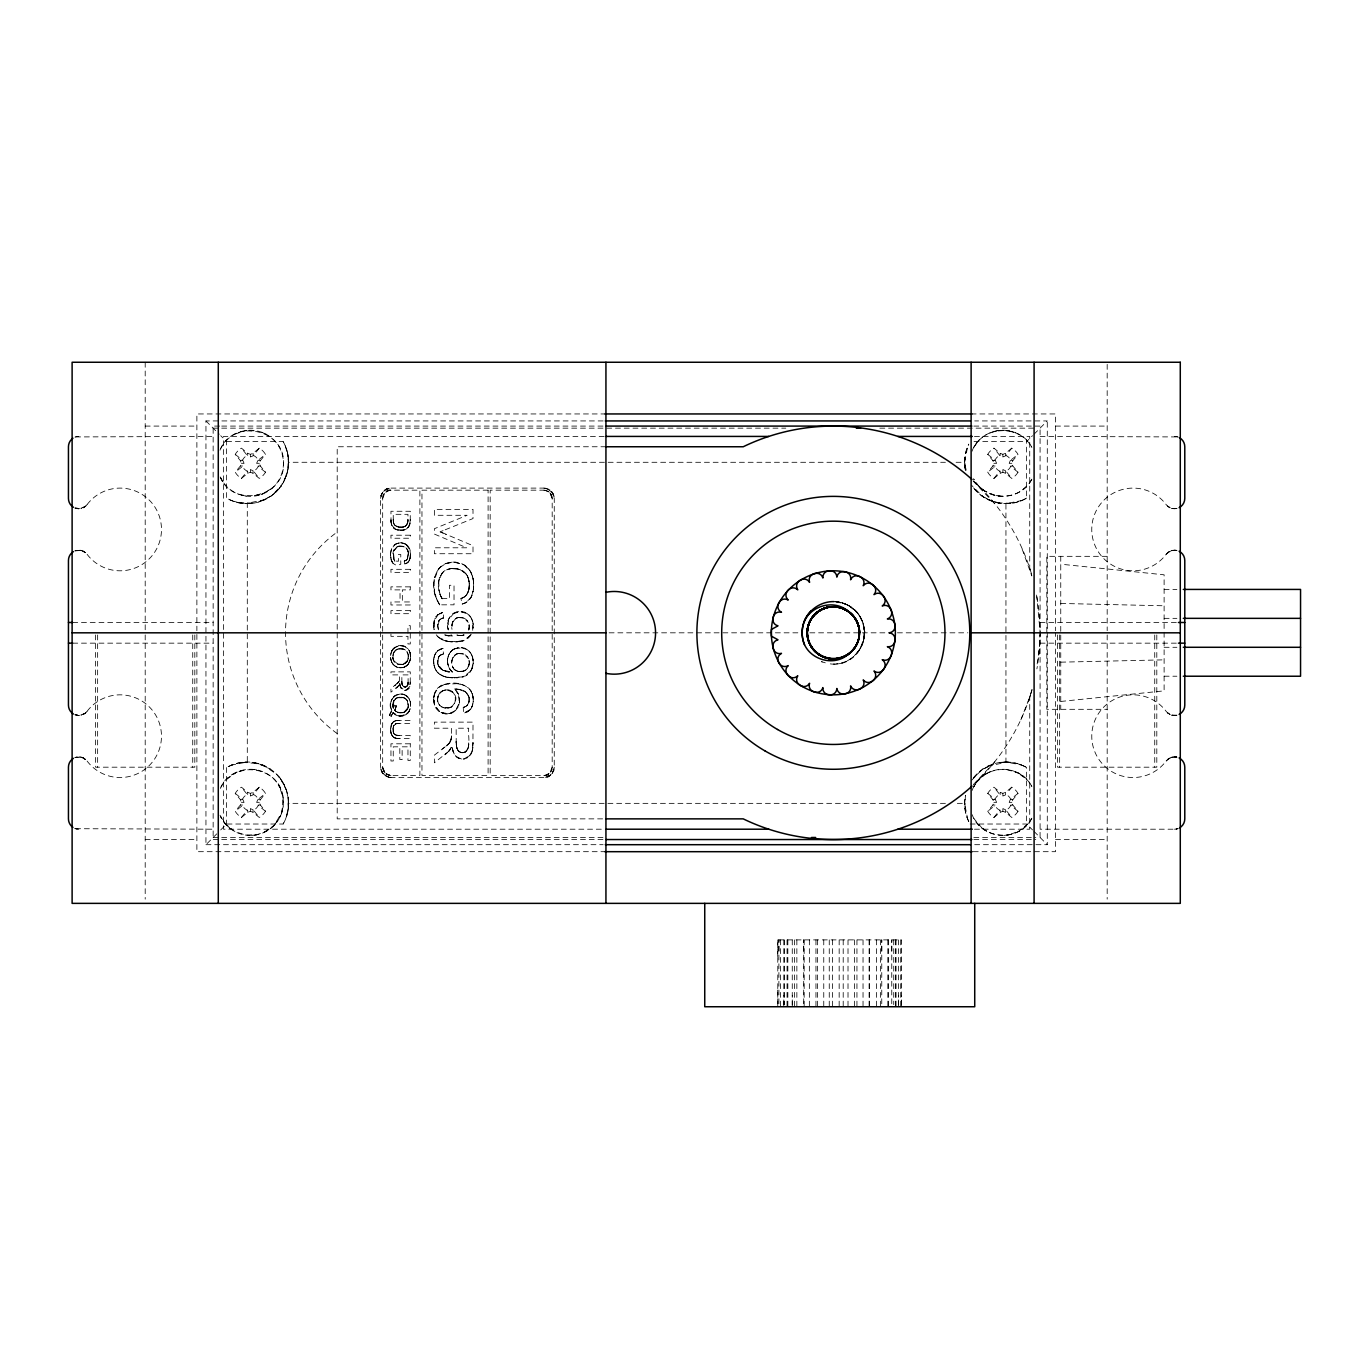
<?xml version="1.0" encoding="UTF-8"?>
<svg xmlns="http://www.w3.org/2000/svg" width="1369" height="1369" viewBox="0 0 1369 1369"><rect width="100%" height="100%" fill="white"/><g stroke="black" fill="none" stroke-linecap="round" stroke-linejoin="round"><path stroke-width="0.75" stroke-dasharray="5 3.75" d="M778.893 951.027L778.893 939.887L778.893 1006.745M783.821 1004.88L783.821 995.588M792.257 1004.88L792.257 995.588M803.689 951.027L803.689 939.887L803.689 1006.745M881.756 951.027L881.756 939.887L881.756 1006.745M891.767 951.027L891.767 939.887L891.767 1006.745M898.509 1004.88L898.509 995.588M901.555 1004.88L901.555 995.588M398.841 681.728L398.944 681.557A5.168 5.168 0 0 0 399.457 680.153A9.224 9.224 0 0 0 399.526 679.007L399.543 674.9L390.952 674.9L390.952 671.871L410.272 671.871L410.238 683.542M450.144 741.861L451.359 738.712A18.447 18.447 0 0 0 451.513 736.402L451.548 728.205L434.367 728.205L434.367 722.13L473.007 722.13L472.938 745.506M777.678 956.606L777.78 939.887L901.555 939.887L901.555 1006.745M451.548 735.872L451.53 736.402M456.202 743.35L456.151 728.205L468.746 728.205C467.223 733.322 473.212 753.344 461.216 752.574M393.279 520.34L393.245 514.316L407.962 514.316L407.945 520.46M964.957 467.685L964.615 460.925M434.623 705.155L434.11 695.212A15.162 15.162 0 0 1 438.029 687.768C447.475 680.615 464.878 681.197 471.501 691.944M401.87 682.464L401.853 674.9L408.133 674.9L408.082 683.422M407.962 519.844L407.876 521.538M410.255 520.528L410.272 511.27L390.952 511.27L391.021 521.606M451.548 736.197L451.496 737.343M1038.917 654.656L1040.012 634.925M471.569 596.199L473.366 589.868L473.537 581.876M395.932 707.157L396.274 705.891L394.426 705.155L393.194 707.807L393.93 700.62M408.133 682.224L407.928 684.449M468.746 742.854L468.626 745.249M395.761 723.859L393.605 725.929L393.04 730.824M451.53 736.898L449.648 742.597M434.846 594.334L433.836 582.373L437.481 570.719M408.629 663.674L410.529 658.181L409.93 652.226M407.808 713.095C412.565 707.687 411.35 697.026 403.975 694.579M409.673 700.021C403.615 686.16 384.432 698.96 391.825 710.665A19.337 19.337 0 0 0 389.412 715.628M473.606 587.523L473.657 586.462M404.266 663.845C411.744 660.474 408.27 647.212 399.885 648.752A7.136 7.136 0 0 0 394.734 650.925A8.436 8.436 0 0 0 392.835 656.641A8.436 8.436 0 0 0 394.751 662.408A7.29 7.29 0 0 0 399.697 664.495M404.283 712.188L408.184 707.225L407.312 700.654M469.293 586.086L468.728 590.107M472.733 630.339L472.339 620.362M471.672 669.355L473.229 662.083L472.339 656.367M438.405 657.565L437.875 663.914M468.711 744.086L468.301 747.303M288.311 808.446L288.123 796.878L288.277 808.754L285.488 819.175M393.006 728.376L393.81 733.459A3.662 3.662 0 0 0 394.238 734.075L397.797 735.444L410.272 735.512L410.272 738.541L397.712 738.49M965.111 468.746L964.905 457.195M433.716 584.015L433.819 582.509M410.563 555.677L409.947 549.739M438.32 584.187L439.586 577.735M407.911 521.024L407.004 524.361M390.661 727.983L390.678 731.114M392.8 705.103A9.138 9.138 0 0 0 393.314 708.167A10.969 10.969 0 0 0 394.426 705.155L393.314 708.167L392.92 703.512M451.068 707.123C467.77 692.252 435.633 681.095 437.772 701.099M433.682 699.388L433.956 696M453.909 613.107L448.347 619.986L448.296 629.98L447.526 625.992M452.968 621.389L451.804 628.457M452.968 657.394L451.667 662.579L452.968 667.696M283.451 802.337L282.972 796.758L281.911 812.313L274.211 825.267L266.168 831.394L256.67 834.799L245.308 835.022L234.801 831.513L224.858 823.385L219.69 814.692M440.955 712.462L448.964 713.762A11.431 11.431 0 0 0 455.586 710.408L459.317 702.862L458.564 694.733M288.311 457.195L288.123 468.746L284.136 481.049M451.479 737.754L451.359 738.712A10.353 10.353 0 0 1 450.35 741.502M964.905 808.446L965.385 795.286L964.615 804.698L964.597 803.346L953.936 803.346M407.876 659.841L408.304 655.186M407.876 708.235L408.304 703.563M472.87 746.824L472.75 748.039M473.109 628.217L473.212 627.19M473.109 664.222L473.212 663.195M433.716 624.042L433.836 622.775M433.716 660.046L433.836 658.78M437.704 660.115L437.669 662.664M473.195 701.27L473.075 702.554M390.678 553.042C390.182 558.894 392.527 567.998 400.775 564.268L400.775 554.496L398.482 554.496L398.482 561.239L394.717 560.982M285.488 446.465L288.277 456.887L287.832 470.354L288.106 468.917L285.488 478.106L280.731 486.594L286.515 475.385M380.736 768.813L383.645 774.495L389.326 777.404L382.584 773.263L380.616 767.188L380.616 498.453L382.584 492.361L389.326 488.237M382.772 768.488L385.1 773.04L389.652 775.35L385.1 773.04L382.67 767.188L382.67 498.453L385.1 492.6L389.652 490.273M552.101 497.152L549.773 492.6L545.221 490.273L549.773 492.6L552.186 498.453L552.186 767.188L549.773 773.04L545.221 775.35M554.137 496.827L551.228 491.129L545.547 488.237L552.289 492.361L554.257 498.453L554.257 767.188L552.289 773.263L545.547 777.404M409.553 559.955L410.546 552.819M455.244 700.928L455.329 700.089M469.054 588.482L469.242 583.211M451.702 625.616L451.804 624.709M451.702 661.603L451.804 660.714M392.835 655.819L393.93 652.192M433.751 697.66L434.777 692.936M447.56 623.751L447.697 622.519M447.56 659.755L447.731 658.421M459.317 702.862L459.471 701.612M437.704 624.042L438.628 630.048M287.319 813.682C290.228 799.599 286.754 783.547 275.922 773.536L281.672 780.381L286.515 790.255M966.172 470.2L964.597 462.294L967.643 446.705L967.25 447.714M473.366 589.868L473.486 588.841M469.259 627.652L468.968 629.364M469.259 663.64L467.462 668.346M1037.154 663.948L1039.687 645.483M407.808 522.017L406.473 525.097M472.613 749.168L472.322 750.691M434.024 580.764L434.264 579.327M408.184 658.848L408.356 657.804M408.184 707.225L408.356 706.199M410.067 522.992L408.27 527.219L404.796 529.717M408.013 683.952L407.654 685.304M468.489 746.31L467.77 748.997M438.354 614.322L434.264 620.636L434.23 630.048L434.007 629.004M472.733 666.344L472.955 665.351M410.341 557.405L409.109 560.794M472.938 592.144L473.161 591.1M468.9 589.337L467.736 592.914M283.109 807.043L280.012 817.019L280.457 816.095L274.211 825.267L275.34 824.018L270.429 828.639L271.353 827.903L261.547 833.464M434.041 621.577L434.264 620.636M434.041 657.582L434.315 656.436M409.776 524.276L410.272 519.587A23.992 23.992 0 0 1 410.033 523.386A8.71 8.71 0 0 1 408.647 526.791L403.718 530.06M472.87 703.769L472.596 704.915M393.297 653.578L392.92 658.301M466.949 705.617L468.814 702.673L469.225 698.276M974.454 829.203L1029.728 829.203L1029.728 697.369L1031.952 689.497M472.219 751.153L468.934 756.646M1029.728 697.369L1031.815 689.685M396.274 705.891L394.974 710.87M468.711 630.151L469.139 624.914L467.325 620.841M391.089 550.68L391.551 549.226M434.64 577.667L435.034 576.246M392.646 649.591C388.882 655.135 390.233 664.804 397.147 667.199M409.879 686.365L406.165 690.198L401.22 688.316M468.814 702.673L468.985 697.026M447.988 621.132L448.347 619.986M447.988 657.137L448.382 655.905M458.683 705.411L459.043 704.248M434.298 694.425L438.063 687.786L445.729 683.935M410.118 660.44L407.791 664.735M410.118 708.834L408.664 712M391.106 701.322L392.544 698.173M397.814 715.747L396.325 715.217A9.155 9.155 0 0 1 393.023 712.582A20.877 20.877 0 0 0 391.192 716.552L389.635 715.012M466.367 595.121L468.523 590.843M391.363 716.107L391.739 715.148M407.791 684.894L405.703 687.084L402.811 686.006M389.429 715.628L390.131 713.762M472.442 667.405L470.08 672.042L466.316 675.465M392.03 723.328L390.61 729.523A13.502 13.502 0 0 1 391.448 724.201L392.698 722.456M438.354 650.309C431.817 655.768 432.364 666.925 437.994 672.846M464.673 712.89C472.664 710.99 474.667 701.031 472.391 694.1A14.152 14.152 0 0 0 468.814 688.265L464.108 685.236M391.534 715.628L392.184 714.156M1020.863 719.837L1030.446 695.161M389.874 714.378L391.431 711.281M407.312 558.894L408.39 553.452M471.963 595.258L470.696 597.894M400.022 685.373L399.765 683.816L399.286 684.876M438.166 658.13L439.415 656.059M434.657 619.37L435.051 618.446M434.657 655.357L435.051 654.433M399.56 684.312L400.398 686.708M471.826 706.952L472.237 706.01M393.468 726.272L393.964 725.296M407.654 558.261L408.287 552.511M972.161 790.443C980.324 764.689 1019.854 762.003 1031.644 786.2M391.945 714.652L393.006 712.599L398.892 715.97M453.909 649.111C448.005 652.585 446.054 660.594 448.587 666.754M391.62 651.456L393.485 648.547M390.405 713.146L391.825 710.665A13.245 13.245 0 0 1 390.627 705.001A12.732 12.732 0 0 1 391.842 699.319A9.412 9.412 0 0 1 395.419 695.384L401.973 694.117M407.671 660.354L403.307 664.205M972.041 451.274C980.529 425.913 1019.46 423.226 1031.559 446.859M403.325 712.547L407.671 708.731M396.788 546.881L393.245 551.758L393.861 559.254M409.28 525.628L408.612 526.774A8.128 8.128 0 0 1 405.31 529.529M220.015 450.179C231.926 417.939 285.368 428.788 283.451 463.304C285.351 498.111 230.933 508.703 219.69 475.659M405.173 543.972C393.125 538.017 385.955 555.985 393.622 564.268A18.464 18.464 0 0 1 391.346 559.613A16.325 16.325 0 0 1 390.61 554.702A15.418 15.418 0 0 1 391.791 548.49A9.207 9.207 0 0 1 395.333 544.263M392.441 713.643L393.006 712.599L396.325 715.217A10.353 10.353 0 0 0 400.621 716.055L407.346 713.557M452.574 622.142L455.911 618.394M452.574 658.147L455.911 654.399M467.907 748.621L465.032 752.146L460.378 752.265M393.587 652.842L396.531 649.625M220.358 788.458C232.011 759.316 279.995 765.716 283.058 797.288L279.259 786.234L280.012 787.654L276.144 781.596M393.587 701.27L396.582 698.07M448.861 618.72L449.443 617.641M448.861 654.724L449.443 653.629M457.571 707.773L458.153 706.678M409.348 560.383L407.722 562.437M471.158 597.072L466.487 602.206M397.763 546.471L393.382 551.245L394.204 560.024M440.424 575.733L443.522 571.729L448.005 569.247M382.584 492.361C377.639 502.902 384.638 485.02 390.952 488.1L543.921 488.1L549.996 490.085M384.261 493.576C380.308 502.012 385.904 487.706 390.952 490.17L419.889 490.17L419.889 775.453L390.952 775.453L386.092 773.879M436.762 571.968L439.107 568.443M550.612 772.048C554.565 763.628 548.969 777.934 543.921 775.453L490.17 775.453L490.17 490.17L543.921 490.17L548.781 491.762M552.289 773.263C557.234 762.721 550.218 780.604 543.921 777.524L390.952 777.524L384.877 775.556M974.437 785.43L973.599 786.901L977.346 781.288L976.662 782.127L984.876 774.58M435.393 691.533L436.095 690.267M399.081 685.236L390.952 692.201L390.952 688.385L395.196 685.15M439.415 620.054L437.669 626.66M1031.644 479.424C1020.487 502.166 984.328 501.413 973.599 478.739M398.584 682.087L398.944 681.557A6.879 6.879 0 0 1 397.626 683.08L397.404 683.336M1031.559 818.765C1019.46 842.38 980.923 839.967 972.178 814.692M402.537 685.561L405.053 687.17L407.466 685.664M467.411 749.733L467 750.366A5.562 5.562 0 0 1 462.568 752.847M471.21 634.309L466.316 639.46M438.696 621.03L440.322 619.25M438.696 657.017L440.322 655.255M394.734 709.792L396.274 711.88M470.662 635.216L463.304 640.812L450.983 641.787M470.662 671.204L463.304 676.816L450.983 677.792M449.922 742.22L448.998 743.367M442.101 573.166L438.713 580.901L439.261 592.092M974.557 446.191L977.346 442.255M398.807 685.664A14.22 14.22 0 0 1 396.206 688.179L398.927 685.493M450.298 749.391L449.528 750.4M407.141 559.168L406.336 560.024M466.743 594.625L465.118 596.336M406.747 524.738L404.967 526.346M438.268 569.538L441.006 566.509M259.289 448.159L253.436 455.518A8.368 8.368 0 0 1 258.159 460.241L265.5 454.371A17.575 17.575 0 0 0 259.289 448.159A51.663 4.774 -40.9 0 0 253.06 453.327A51.611 5.887 -20.9 0 0 250.373 454.32A51.611 5.887 20.9 0 0 247.686 453.327A51.663 4.774 40.9 0 0 241.44 448.159A17.575 17.575 0 0 0 235.228 454.371A51.663 4.774 49.1 0 0 240.396 460.617A51.611 5.887 69.1 0 0 241.389 463.304A51.611 5.887 -69.1 0 0 240.396 465.99A51.663 4.774 -49.1 0 0 235.228 472.219A17.575 17.575 0 0 0 241.44 478.431A51.663 4.774 -40.9 0 0 247.686 473.28A51.611 5.887 -20.9 0 0 250.373 472.288A51.611 5.887 20.9 0 0 253.06 473.28A51.663 4.774 40.9 0 0 259.289 478.431A17.575 17.575 0 0 0 265.5 472.219A51.663 4.774 49.1 0 0 260.35 465.99A51.611 5.887 69.1 0 0 259.357 463.304A51.611 5.887 -69.1 0 0 260.35 460.617A51.663 4.774 -49.1 0 0 265.5 454.371M241.44 478.431L247.31 471.09A8.368 8.368 0 0 1 242.587 466.367L235.228 472.219M259.289 787.192L253.436 794.55A8.368 8.368 0 0 1 258.159 799.274L265.5 793.404A17.575 17.575 0 0 0 259.289 787.192A51.663 4.774 -40.9 0 0 253.06 792.36A51.611 5.887 -20.9 0 0 250.373 793.353A51.611 5.887 20.9 0 0 247.686 792.36A51.663 4.774 40.9 0 0 241.44 787.192A17.575 17.575 0 0 0 235.228 793.404A51.663 4.774 49.1 0 0 240.396 799.65A51.611 5.887 69.1 0 0 241.389 802.337A51.611 5.887 -69.1 0 0 240.396 805.023A51.663 4.774 -49.1 0 0 235.228 811.252A17.575 17.575 0 0 0 241.44 817.464A51.663 4.774 -40.9 0 0 247.686 812.313A51.611 5.887 -20.9 0 0 250.373 811.321A51.611 5.887 20.9 0 0 253.06 812.313A51.663 4.774 40.9 0 0 259.289 817.464A17.575 17.575 0 0 0 265.5 811.252A51.663 4.774 49.1 0 0 260.35 805.023A51.611 5.887 69.1 0 0 259.357 802.337A51.611 5.887 -69.1 0 0 260.35 799.65A51.663 4.774 -49.1 0 0 265.5 793.404M241.44 817.464L247.31 810.123A8.368 8.368 0 0 1 242.587 805.4L235.228 811.252M1011.794 448.159A51.663 4.774 -40.9 0 0 1005.548 453.327A51.611 5.887 -20.9 0 0 1002.861 454.32A51.611 5.887 20.9 0 0 1000.174 453.327A51.663 4.774 40.9 0 0 993.928 448.159A17.575 17.575 0 0 0 987.734 454.371A51.663 4.774 49.1 0 0 992.884 460.617A51.611 5.887 69.1 0 0 993.877 463.304A51.611 5.887 -69.1 0 0 992.884 465.99A51.663 4.774 -49.1 0 0 987.734 472.219A17.575 17.575 0 0 0 993.928 478.431A51.663 4.774 -40.9 0 0 1000.174 473.28A51.611 5.887 -20.9 0 0 1002.861 472.288A51.611 5.887 20.9 0 0 1005.548 473.28A51.663 4.774 40.9 0 0 1011.794 478.431A17.575 17.575 0 0 0 1018.006 472.219A51.663 4.774 49.1 0 0 1012.838 465.99A51.611 5.887 69.1 0 0 1011.845 463.304A51.611 5.887 -69.1 0 0 1012.838 460.617A51.663 4.774 -49.1 0 0 1018.006 454.371A17.575 17.575 0 0 0 1011.794 448.159L1007.019 454.149M993.928 478.431L999.798 471.09A8.368 8.368 0 0 1 995.075 466.367L994.082 467.171M1011.794 787.192A51.663 4.774 -40.9 0 0 1005.548 792.36A51.611 5.887 -20.9 0 0 1002.861 793.353A51.611 5.887 20.9 0 0 1000.174 792.36A51.663 4.774 40.9 0 0 993.928 787.192A17.575 17.575 0 0 0 987.734 793.404A51.663 4.774 49.1 0 0 992.884 799.65A51.611 5.887 69.1 0 0 993.877 802.337A51.611 5.887 -69.1 0 0 992.884 805.023A51.663 4.774 -49.1 0 0 987.734 811.252A17.575 17.575 0 0 0 993.928 817.464A51.663 4.774 -40.9 0 0 1000.174 812.313A51.611 5.887 -20.9 0 0 1002.861 811.321A51.611 5.887 20.9 0 0 1005.548 812.313A51.663 4.774 40.9 0 0 1011.794 817.464A17.575 17.575 0 0 0 1018.006 811.252A51.663 4.774 49.1 0 0 1012.838 805.023A51.611 5.887 69.1 0 0 1011.845 802.337A51.611 5.887 -69.1 0 0 1012.838 799.65A51.663 4.774 -49.1 0 0 1018.006 793.404A17.575 17.575 0 0 0 1011.794 787.192L1007.96 792.001M993.928 817.464L999.798 810.123A8.368 8.368 0 0 1 995.075 805.4L994.082 806.204M466.127 706.233L467.753 704.693M1006.455 454.867L1005.924 455.518A8.368 8.368 0 0 1 1010.647 460.241L1018.006 454.371M260.059 501.602L271.592 495.732L281.672 485.259L275.922 492.104M971.562 780.381L981.641 769.908L993.175 764.022M448.382 751.701L451.992 746.037L453.276 751.838L455.928 756.27A9.087 9.087 0 0 0 462.5 759.128L464.81 758.802M392.373 722.849L394.717 721.069M408.236 664.222L405.19 666.72M408.236 712.582L405.19 715.063M398.43 682.275L394.974 685.321L397.13 683.576M449.34 742.973L448.211 744.188M973.427 777.986L982.976 768.967L981.864 769.737L993.945 763.782M393.057 649.043L397.267 646.082L403.153 645.877A8.933 8.933 0 0 1 407.911 648.649L409.553 651.25M448.912 751.119L434.367 762.807L434.367 755.158L446.739 745.54M994.869 761.831L973.41 784.54A206.736 206.736 0 0 0 1032.072 689.771M470.046 755.534L463.287 759.042M85.905 505.931L83.081 507.848L87.051 504.648A41.344 41.344 0 0 1 147.955 498.864A41.344 41.344 0 0 1 147.955 560.041A41.344 41.344 0 0 1 87.051 554.257A10.336 10.336 0 0 0 75.517 550.663M85.905 712.667L83.081 714.584L87.051 711.367A41.344 41.344 0 0 1 147.955 705.6A41.344 41.344 0 0 1 147.955 766.76A41.344 41.344 0 0 1 87.051 760.993A10.336 10.336 0 0 0 75.517 757.382M1176.467 508.583L1171.778 508.429L1176.895 508.481A10.336 10.336 0 0 1 1166.183 504.648A41.344 41.344 0 0 0 1105.279 498.864A41.344 41.344 0 0 0 1105.279 560.041A41.344 41.344 0 0 0 1166.183 554.257L1170.153 551.057L1167.312 552.973M1176.981 715.2A10.336 10.336 0 0 1 1166.183 711.367A41.344 41.344 0 0 0 1105.279 705.6A41.344 41.344 0 0 0 1105.279 766.76A41.344 41.344 0 0 0 1166.183 760.993L1170.153 757.793L1167.312 759.709M398.02 682.737L397.643 683.097A22.058 22.058 0 0 1 396.839 683.816M448.621 743.778L447.287 745.061M408.321 561.872L407.021 562.95M469.995 709.741L463.578 713.095L463.235 707.431A8.881 8.881 0 0 0 467.359 705.394M603.13 420.933L205.949 420.933L205.949 844.69L219.228 831.411M220.717 829.922L226.621 824.018L283.092 824.018A41.344 41.344 0 0 0 226.621 767.547A77.742 54.965 -90 0 1 247.293 762.105M973.547 487.826C981.128 497.751 993.466 503.638 1005.941 503.638A77.742 54.965 90 0 0 1026.63 498.162L1026.613 441.605L1032.517 435.701M1034.006 434.23L1047.285 420.933L974.694 420.933M406.764 559.63L405.823 560.383M465.973 595.566L464.125 597.055M447.697 752.385L444.908 754.798A28.441 28.441 0 0 0 450.093 749.75A17.848 17.848 0 0 0 451.941 746.019L452.506 749.151M406.148 525.422L403.992 526.791M1028.307 823.471L1018.656 831.394L1019.614 830.863L1009.158 834.799M440.031 567.433L445.592 563.669L452.095 562.129M450.401 741.553A13.758 13.758 0 0 1 447.731 744.565L442.427 749.031L443.265 748.381M1022.917 489.606L1026.613 486.32M407.346 665.214L403.958 667.216M393.861 696.616L395.436 695.418A10.011 10.011 0 0 1 400.604 694.066A10.216 10.216 0 0 1 405.823 695.401A9.121 9.121 0 0 1 409.382 699.371M393.947 648.067L399.081 645.655L404.642 646.339M439.843 619.644L441.468 618.6M439.843 655.631L441.468 654.604M455.107 710.853L448.313 713.848M226.621 779.32L236.837 772.15L235.622 772.732L246.574 769.481M276.521 491.522L270.258 496.656L258.792 501.995M993.346 467.753L987.734 472.219M992.542 807.436L987.734 811.252M1018.006 793.404L1010.647 799.274A8.368 8.368 0 0 0 1005.924 794.55M437.584 614.938L443.231 612.371L443.573 617.915A7.701 7.701 0 0 0 438.919 620.414M437.584 650.942L442.136 648.598M466.555 705.942L465.118 706.78M407.329 562.745L406.217 563.395M467.12 601.778L464.912 603.079M465.032 752.146L466.076 751.41M395.915 650.001L397.9 649.06M272.277 488.083L261.547 494.431L262.78 493.952L251.639 496.348M464.519 596.781L462.962 597.688M451.736 706.729L449.477 707.756M394.802 544.691C399.235 541.422 406.473 542.757 409.109 547.72M395.932 698.464L398.02 697.523M85.408 506.376L79.761 508.738L74.833 508.002L81.456 508.429M85.408 713.112L79.761 715.457L74.833 714.721L81.456 715.166M1167.825 552.528L1172.069 550.406L1176.895 550.424A10.336 10.336 0 0 0 1166.183 554.257M1167.825 759.247L1172.069 757.125L1176.895 757.143A10.336 10.336 0 0 0 1166.183 760.993M455.244 618.822L457.417 617.744M455.244 654.827L457.417 653.732M452.899 613.774L460.172 611.567L467.702 613.894M452.899 649.779L457.468 647.811L462.979 647.828A11.671 11.671 0 0 1 469.208 651.199L471.826 655.101M384.877 490.085L386.982 488.887M386.092 491.762L387.786 490.804M547.087 774.837L548.781 773.879M547.874 776.736L549.996 775.556M440.869 618.908L443.573 617.915L442.119 618.326M440.869 654.912L443.573 653.903L442.683 648.478A10.439 10.439 0 0 0 436.129 652.465M393.827 721.514L395.761 720.744M405.549 560.537L404.231 561.119L404.848 563.908L406.627 563.172M463.561 597.38L460.908 598.544L462.174 604.123L465.717 602.651M984.995 774.495L989.325 772.15M440.596 685.835L442.136 685.048M395.162 724.15L396.531 723.653M463.218 671.204C469.259 669.646 471.107 661.432 467.325 656.846M465.631 706.524L463.235 707.431L464.536 707.02M439.227 613.74L442.683 612.473A10.439 10.439 0 0 0 436.129 616.461M439.227 649.745L443.231 648.376M987.665 766.264L1007.293 762.02M265.021 499.634L245.616 503.604M404.505 526.586L402.828 527.082M404.848 560.879L404.231 561.119A6.982 6.982 0 0 0 406.576 559.87A5.51 5.51 0 0 0 407.876 557.628A9.48 9.48 0 0 0 408.407 554.462A11.192 11.192 0 0 0 407.928 550.834L407.603 550.133M462.174 598.048L460.908 598.544A13.981 13.981 0 0 0 465.614 596.028A11.003 11.003 0 0 0 468.215 591.545M456.63 618.018L459.094 617.402M456.63 654.023L459.094 653.407M399.919 683.816A9.617 9.617 0 0 0 401.408 688.829A4.62 4.62 0 0 0 405.019 690.37L409.04 688.231L410.272 682.087A17.917 17.917 0 0 1 409.844 686.81A5.1 5.1 0 0 1 407.928 689.394A4.911 4.911 0 0 1 405.019 690.352L400.638 687.306M397.267 546.659L398.858 546.214M446.996 569.607L450.161 568.717M445.199 529.786L473.007 518.56L473.007 509.371L434.367 509.371L434.367 515.292L467.171 515.292L434.367 528.708L434.367 534.064L466.726 547.788L434.367 547.788L434.367 553.726L473.007 553.726L473.007 545.701L445.644 534.132M397.198 649.3L399.474 648.769M234.801 434.11L246.574 430.448L245.308 430.619L256.67 430.824M440.732 531.531L443.077 530.624M232.627 764.689L231.72 765.049L247.293 762.003L247.293 503.638A77.742 54.965 90 0 1 226.604 498.162L226.621 441.605L220.717 435.701M1020.504 500.986L1021.514 500.592L1005.941 503.638L1005.941 762.003L1021.514 765.049L1020.504 764.655M444.685 533.722L439.962 531.822L442.82 530.727M450.298 707.482L442.94 707.465M463.218 635.216L464.074 634.925A8.265 8.265 0 0 1 461.866 635.456L458.923 635.49A7.974 7.974 0 0 1 456.733 634.942L457.571 635.216M463.954 670.981L458.923 671.477A7.974 7.974 0 0 1 453.926 669.082L452.574 666.943M397.267 697.762L404.009 697.779M442.119 654.331L443.573 653.903M396.565 543.681L399.132 542.98M445.592 563.669L453.498 562.094L462.808 564.25M452.437 691.961C442.854 683.422 430.893 701.304 442.136 707.106M404.557 667.011C398.088 669.903 390.268 664.547 390.627 657.411M399.457 716.038L404.574 715.337M76.339 550.424L74.833 550.92L81.165 550.406L76.339 550.424L81.165 550.406L85.905 552.973M76.339 757.143L74.833 757.639L81.165 757.125L76.339 757.143L81.165 757.125L85.905 759.709M404.214 529.923L399.645 530.385M455.056 612.542L458.786 611.635M455.056 648.547L462.979 647.828M395.23 720.898L396.976 720.522M463.304 640.812L462.106 641.154M402.281 664.444L403.769 664.051M463.304 676.816L462.106 677.159M402.298 712.787L403.787 712.393M443.847 684.432L457.708 683.61M1178.401 828.416L1176.057 829.084L1177.648 828.707A10.336 10.336 0 0 1 1174.448 829.203L1040.081 829.203M461.387 635.524L463.954 634.976M75.586 436.933L213.153 436.42M396.12 723.756L397.455 723.516M1171.778 550.475L1176.467 550.321M1171.778 757.211L1176.467 757.057M403.427 526.962L401.493 527.236M398.293 546.334L403.633 546.556L407.089 549.174M449.066 568.956L452.54 568.46M991.96 432.074L999.062 430.448L997.505 430.653L1009.158 430.824M402.743 664.359L397.284 664.016M402.76 712.701L397.01 712.256M1176.467 715.303L1171.778 715.166L1176.467 715.303L1172.069 715.234L1167.312 712.667M459.385 641.633L465.409 639.973A13.741 13.741 0 0 0 470.953 634.771M403.153 530.197L396 529.478M444.549 690.216L445.729 689.993M458.221 617.539L463.715 618.052L468.284 622.365M458.221 653.526L463.715 654.057L468.284 658.352M398.43 697.42L399.697 697.249M401.99 667.661L403.29 667.422L399.2 667.661M402.007 716.004L403.325 715.765M398.67 648.872L404.06 649.334M396.36 720.624L410.272 720.402L410.272 723.431L396.959 723.585M462.209 635.438L458.444 635.404M462.209 671.426L458.444 671.409M448.467 707.978L444.788 707.961M457.468 647.811L458.786 647.64M830.281 663.879C853.332 667.251 872.121 640.316 861.717 619.815M1176.895 508.481L1172.069 508.498L1167.312 505.931M447.8 683.576L450.042 683.371M1004.127 835.381L1008.919 834.85M251.639 835.381L256.379 834.868M399.44 546.128L404.557 546.95L407.432 549.79M451.325 568.563L459.744 569.401L465.854 573.577M460.104 641.531L454.508 641.907A43.894 43.894 0 0 1 448.587 641.548L438.799 637.595M401.665 664.53L399.697 664.547M461.387 671.529L461.866 671.477A8.265 8.265 0 0 0 466.932 669.047A9.087 9.087 0 0 0 469.293 662.733A9.6 9.6 0 0 0 466.743 656.11A9.121 9.121 0 0 0 460.001 653.389M401.699 712.873L398.687 712.753M447.68 708.064L448.142 708.03A7.957 7.957 0 0 0 453.088 705.634A9.515 9.515 0 0 0 455.312 699.131A9.908 9.908 0 0 0 453.105 692.543A7.974 7.974 0 0 0 446.961 689.908A9.771 9.771 0 0 0 442.238 691.157A8.573 8.573 0 0 0 438.782 694.596A10.011 10.011 0 0 0 437.618 699.337A8.933 8.933 0 0 0 440.014 705.6A8.659 8.659 0 0 0 445.678 708.03M402.178 527.185L398.738 527.099M1060.753 701.458L1164.112 690.849L1164.112 574.809L1060.753 564.182M833.345 664.033C865.824 665.796 875.698 617.025 847.035 604.773M1174.448 829.203L1176.467 829.015M446.944 713.916L451.992 712.907L456.014 709.912A14.58 14.58 0 0 0 459.505 700.226A15.88 15.88 0 0 0 458.273 693.997L455.021 689.497M253.761 503.125L242.193 503.313M999.473 762.516L1011.041 762.328M397.643 720.453L399.098 720.402A11.791 11.791 0 0 0 394.221 721.172M398.995 697.317L402.435 697.351M457.862 641.787L456.236 641.873M457.862 677.792L456.236 677.877M1000.551 762.362L1005.941 762.003M1011.041 503.313L997.881 502.834L1000.551 503.279L990.129 500.489L981.641 495.732M242.193 762.328L258.792 763.645L270.771 769.327M252.272 503.33L236.957 502.32L239.01 502.799L231.72 500.592L232.627 500.951M397.968 723.465L399.149 723.431A10.37 10.37 0 0 0 395.419 723.893A3.953 3.953 0 0 0 393.639 725.929A8.026 8.026 0 0 0 393.006 729.249A12.304 12.304 0 0 0 393.194 731.85L393.279 732.141M1060.753 662.168L1164.112 659.841M605.937 413.951L196.879 413.951L196.879 630.698M971.117 413.951L1055.499 413.951L1055.499 630.698M145.2 426.084L196.879 426.084M219.57 426.084L213.153 426.084L213.153 839.539L219.57 839.539M221.71 426.084L604.516 426.084M973.838 426.084L1040.081 426.084L1040.081 839.539M1055.499 426.084L1107.179 426.084M213.153 428.155L219.57 428.155M221.71 428.155L785.806 428.155M879.822 428.155L1035.803 428.155M604.14 436.42L223.489 436.42L223.489 829.203L604.14 829.203M974.454 436.42L1029.728 436.42L1029.728 568.272L1031.815 575.938L1021.342 546.847M1040.081 436.42L1177.648 436.933M226.621 441.605L283.092 441.605A41.344 41.344 0 0 1 226.621 498.094M974.009 441.605L1026.613 441.605M605.937 446.756L337.202 446.756L337.202 818.867L604.328 818.867M240.396 460.617L242.929 460.617A20.74 2.362 69.1 0 1 244.058 463.304A20.74 2.362 -69.1 0 1 242.946 465.99L240.396 465.99M260.35 460.617L257.8 460.617A20.74 2.362 -69.1 0 0 256.67 463.304A20.74 2.362 69.1 0 0 257.8 465.99L260.35 465.99M992.884 460.617L995.434 460.617A20.74 2.362 69.1 0 1 996.564 463.304A20.74 2.362 -69.1 0 1 995.434 465.99L992.884 465.99M1012.838 460.617L1010.288 460.617A20.74 2.362 -69.1 0 0 1009.158 463.304A20.74 2.362 69.1 0 0 1010.288 465.99L1012.838 465.99M283.161 441.588A77.742 54.965 0 0 1 288.534 462.277L945.414 462.294M956.075 462.294L964.597 462.294M241.389 463.304L244.058 463.304M256.67 463.304L259.357 463.304M993.877 463.304L996.564 463.304M1009.158 463.304L1011.845 463.304M1107.179 556.327L1046.823 556.327L1046.823 709.313L1107.179 709.313M1164.112 589.423L1176.895 589.423M441.913 598.253L449.408 598.766L449.408 585.282L454.029 585.282L454.029 604.824L439.706 604.824L435.599 596.73M1164.112 618.343L1176.895 618.343M72.711 622.484L213.153 622.484M1040.081 622.484L1178.401 622.484M609.102 632.82L799.205 632.82M809.849 632.82L888.909 632.82M897.414 632.82L967.9 632.82M72.711 643.156L213.153 643.156M1040.081 643.156L1178.401 643.156M1164.112 647.297L1176.895 647.297M1164.112 676.2L1176.895 676.218M240.396 799.65L242.929 799.65A20.74 2.362 69.1 0 1 244.058 802.337A20.74 2.362 -69.1 0 1 242.946 805.023L240.396 805.023M260.35 799.65L257.8 799.65A20.74 2.362 -69.1 0 0 256.67 802.337A20.74 2.362 69.1 0 0 257.8 805.023L260.35 805.023M992.884 799.65L995.434 799.65A20.74 2.362 69.1 0 1 996.564 802.337A20.74 2.362 -69.1 0 1 995.434 805.023L992.884 805.023M1012.838 799.65L1010.288 799.65A20.74 2.362 -69.1 0 0 1009.158 802.337A20.74 2.362 69.1 0 0 1010.288 805.023L1012.838 805.023M241.389 802.337L244.058 802.337M256.67 802.337L259.357 802.337M993.877 802.337L996.564 802.337M1009.158 802.337L1011.845 802.337M945.414 803.346L288.637 803.346A77.742 54.965 0 0 1 283.161 824.035M970.142 824.018L1026.613 824.018L1032.517 829.922M75.586 828.707L213.153 829.203M213.153 837.486L219.57 837.486M221.71 837.486L604.174 837.486M973.838 837.486L1035.803 837.486M145.2 839.539L196.879 839.539M221.71 839.539L604.516 839.539M973.838 839.539L1035.803 839.539M1055.499 839.539L1107.179 839.539M205.949 844.69L603.13 844.69M974.694 844.69L1047.285 844.69L1047.285 420.933M605.937 851.689L196.879 851.689L196.879 632.82M973.222 851.689L1055.499 851.689L1055.499 632.82M1060.753 603.455L1164.112 605.783M399.098 738.541L396.48 738.336M399.765 527.219L400.758 527.253M452.694 641.873L447.834 641.428M452.694 677.877L444.429 676.645L438.799 673.599M833.345 601.607C844.639 601.521 855.625 608.11 860.879 618.103C856.173 609.855 867.227 629.552 864.558 632.82A31.299 31.265 42.2 0 1 855.42 654.895A31.299 31.265 2.8 0 0 864.575 632.82L862.744 622.296L860.502 617.436L862.179 620.876M455.791 689.001L457.126 689.086M398.995 664.461L400.604 664.581A8.676 8.676 0 0 0 404.745 663.674M400.347 645.569L402.469 645.74M454.85 568.443L461.593 570.188L466.641 574.655M455.175 683.388L462.157 684.551M471.826 619.113L469.191 615.211A11.671 11.671 0 0 0 462.979 611.823L457.468 611.806A11.465 11.465 0 0 0 450.983 615.502A14.46 14.46 0 0 0 447.543 625.154A14.58 14.58 0 0 0 448.159 629.62M401.374 648.769L402.349 648.889M454.902 562.129L464.04 564.901L470.679 571.746M835.381 601.795C844.981 602.12 853.88 607.682 859.304 615.468M435.787 707.653L440.151 712.034L446.037 713.882M397.489 735.41L399.149 735.512L396.103 735.153M444.497 634.84A15.658 15.658 0 0 0 445.849 635.233A20.467 20.467 0 0 0 451.633 636.14L444.48 634.857L452.591 636.106A12.475 12.475 0 0 1 451.24 634.942M443.282 670.365L452.591 672.111A12.475 12.475 0 0 1 448.946 667.473L447.526 661.997M401.545 697.249L405.361 698.481M835.877 601.812L845.289 603.986L842.414 602.942M462.037 690.044L454.388 688.966A12.749 12.749 0 0 1 458.273 693.98L459.505 699.405M459.385 635.524L456.887 634.994M459.385 671.529L456.733 670.947M251.896 769.292L256.67 769.857M1174.448 550.133L1176.895 550.424M76.339 508.481L78.786 508.789M1174.448 756.852L1176.895 757.143M76.339 715.217L78.786 715.508M449.357 641.633L445.062 640.829M438.388 665.539L441.297 669.253A15.658 15.658 0 0 0 445.849 671.238L451.633 672.145A20.467 20.467 0 0 1 445.832 671.306L444.6 670.896M447.834 677.433L449.357 677.638M399.2 527.168L395.093 525.456M460.994 617.419L463.715 618.052M460.994 653.407L463.715 654.057M397.078 738.421L395.401 738.096M461.61 611.635L462.842 611.806M461.61 647.64L467.702 649.899M459.522 689.394L458.358 689.223A34.174 34.174 0 0 0 454.388 688.966L457.93 693.262M836.408 601.744L839.437 602.206L836.408 601.744A31.299 31.265 5.6 0 1 836.408 663.931M461.49 759.025L456.305 756.629M252.272 762.311L266.065 766.503M1000.996 496.331L994.099 495.202L995.383 495.527L984.876 491.06M455.877 568.529L457.828 568.854M1176.467 436.625L1178.401 437.207M253.761 762.516L263.105 765.151L276.521 774.118M77.177 829.084L74.833 828.416M447.269 635.661L448.707 635.935M447.269 671.666L448.707 671.922M448.484 677.518L445.062 676.834M241.611 495.202L246.3 496.126M398.345 715.867L400.621 716.09A10.148 10.148 0 0 0 405.789 714.772A9.258 9.258 0 0 0 409.314 710.836A12.954 12.954 0 0 0 410.58 705.086A13.211 13.211 0 0 0 409.417 699.354M445.147 713.797L441.759 712.855M458.957 689.309L465.426 691.893L468.814 696.427M396.753 735.307L394.597 734.4L395.538 734.948M398.157 530.179L394.614 528.708L392.082 525.816M460.035 684.004L465.871 686.091M1006.66 769.481L1018.656 773.28L1017.492 772.664L1026.699 779.406M446.414 641.154L442.683 639.99A14.546 14.546 0 0 1 436.232 634.771M446.414 677.159L442.683 675.978A14.546 14.546 0 0 1 435.924 670.297A17.215 17.215 0 0 1 433.751 661.364A15.23 15.23 0 0 1 436.026 652.397M395.932 738.233L394.05 737.532M1008.919 430.79L1018.656 434.247M402.691 546.282L403.633 546.556M403.239 649.077L405.464 650.053M825.302 662.836L821.4 661.655L824.275 662.682M398.037 664.273L393.587 660.491M443.796 707.756L441.383 706.678M457.571 671.221L455.244 670.143M403.667 646.014L407.894 648.666A11.534 11.534 0 0 1 410.512 655.477M993.945 501.858L982.976 496.656L971.562 485.259M397.438 526.791L395.692 525.936M464.262 612.148L465.392 612.559M464.262 648.153L465.392 648.564M440.818 532.147L443.043 533.054M394.922 737.942L393.279 736.984M445.165 533.927L446.157 534.338M443.864 670.622L442.221 669.835M261.753 432.245L266.168 434.247M848.061 605.286L844.57 603.695L849.396 606.039L857.473 613.021M458.769 751.187L460.754 752.42M442.735 670.108L438.012 664.478M440.681 638.947L441.605 639.477M440.681 674.951L441.605 675.482M459.916 752.026L458.102 750.434M404.711 698.087L407.654 701.304M455.963 670.588L453.978 669.047A9.532 9.532 0 0 1 451.719 662.579A9.908 9.908 0 0 1 453.892 655.922A7.957 7.957 0 0 1 460.001 653.372M395.265 734.828L393.947 733.681M464.057 690.986L466.008 692.355M1167.825 506.376L1170.153 507.848L1166.183 504.648M1167.825 713.112L1170.153 714.584L1166.183 711.367M85.408 552.528L83.081 551.057L87.051 554.257M85.408 759.247L83.081 757.793L87.051 760.993M394.922 528.896L391.808 525.2M466.624 613.192L469.653 615.708A14.665 14.665 0 0 1 472.989 623.1L473.178 624.555M466.624 649.18L469.653 651.712A14.665 14.665 0 0 1 472.989 659.088L473.178 660.56M441.742 669.544L441.297 669.253A8.847 8.847 0 0 1 438.628 666.036M986.741 831.223L980.854 827.03L982.001 828.005L974.437 819.244M393.605 737.241L392.578 736.282M465.22 565.654L469.961 570.531L472.75 577.222M406.388 544.674L410.152 550.458M439.398 711.538L434.332 704.265M980.854 487.997L984.995 491.129M395.59 711.418L400.621 712.924A8.659 8.659 0 0 0 404.745 712.017M439.671 638.279L437.259 636.055M439.671 674.284L437.293 672.076M1018.006 472.219L1010.647 466.367A8.368 8.368 0 0 1 1005.924 471.09L1011.794 478.431M987.734 454.371L995.075 460.241A8.368 8.368 0 0 1 999.781 455.518M1018.006 811.252L1010.647 805.4A8.368 8.368 0 0 1 1005.924 810.123L1011.794 817.464M987.734 793.404L995.075 799.274A8.368 8.368 0 0 1 999.798 794.55L993.928 787.192M265.5 472.219L258.159 466.367A8.368 8.368 0 0 1 253.436 471.09L259.289 478.431M235.228 454.371L242.587 460.241A8.368 8.368 0 0 1 247.31 455.518L241.44 448.159M265.5 811.252L258.159 805.4A8.368 8.368 0 0 1 253.436 810.123L259.289 817.464M235.228 793.404L242.587 799.274A8.368 8.368 0 0 1 247.31 794.55L241.44 787.192M452.027 635.661L451.017 634.668M452.027 671.666L451.017 670.673M395.367 525.696L394.443 524.738M973.137 481.049L995.588 504.699M406.918 696.205L407.876 697.112M230.129 828.502L224.858 823.385L226.039 824.737L220.666 816.591M451.462 671.135L449.272 668.209M394.221 665.539L392.458 663.52M1034.006 831.411L1047.285 844.69M205.949 420.933L219.228 434.23M392.92 736.642L391.431 734.383M458.393 750.794L457.52 749.545M394.837 525.217L394.152 524.293M999.798 455.518L993.928 448.159M450.504 670.074L448.912 667.49M466.247 574.09L467.342 575.887M280.337 778.516L286.617 790.58M392.236 735.82L391.021 733.185M467.616 694.117L469.122 697.642M470.748 690.626L472.613 694.853M442.273 598.766L441.212 597.038M394.375 560.366L394.905 561.239A11.38 11.38 0 0 1 393.587 558.364A12.081 12.081 0 0 1 392.903 554.513A11.157 11.157 0 0 1 393.742 550.201A6.503 6.503 0 0 1 396.325 547.087M457.759 749.938L456.698 747.303M402.64 685.766L402.11 684.449M394.272 524.481L393.519 522.513M438.337 602.617L439.706 604.824M394.238 734.075L393.468 732.723M393.913 661.107L393.091 659.071M471.21 617.915L472.733 621.697M471.21 653.903L472.733 657.702M441.554 597.671L440.544 595.618M394.477 560.571L394.032 559.664M467 575.254L467.958 577.256M407.26 549.482L408.013 551.245M409.074 650.326L410.221 653.253M552.289 492.361L553.47 494.483M550.612 493.576L551.57 495.287M383.303 770.353L384.261 772.048M381.403 771.141L382.584 773.263M454.303 754.079L453.755 753.001M400.912 687.837L400.193 686.074M220.546 477.251L223.096 482.008M437.105 600.307L437.669 601.402M440.869 596.354L439.877 593.958M393.69 733.236L393.143 731.525M467.65 576.554L468.882 580.439M391.945 525.508L391.192 522.941M457.28 749.031L456.442 745.9M402.383 685.27L401.99 683.747M436.54 599.074L433.716 586.959M967.25 817.909L967.643 818.919L964.597 803.346M440.202 594.813L438.32 586.308M434.589 667.233L434.931 668.192M472.134 693.347L473.161 698.156M393.776 523.42L393.382 521.743M393.314 659.807L392.835 657.496M391.688 524.857L391.072 522.068M453.276 751.838L452.865 750.554M391.209 733.801L390.764 731.85M472.356 575.767L473.349 580.268M451.992 629.329L451.702 627.532M408.202 552.066L407.876 550.851A7.085 7.085 0 0 0 406.507 548.37A6.742 6.742 0 0 0 404.574 546.933A8.813 8.813 0 0 0 400.672 546.077A8.471 8.471 0 0 0 396.308 547.052M438.166 664.992L437.755 663.332M391.277 709.313L390.627 705.771M468.694 579.6L469.156 582.253M408.116 551.656L408.338 552.973M434.007 665.009L434.23 666.053M410.306 702.075L410.597 704.299M393.091 707.431L392.835 705.874M473.092 578.711L473.657 583.519M390.884 732.535L390.627 730.344M452.215 747.645C452.814 753.053 456.407 759.196 462.5 759.076A9.805 9.805 0 0 0 468.301 757.16A10.216 10.216 0 0 0 471.963 752.009L473.007 742.597A42.696 42.696 0 0 1 472.493 750.212M469.139 624.88L469.259 625.787M469.139 660.885L469.259 661.792M456.562 746.635L456.253 744.257M402.041 684.106L401.887 682.926M472.955 696.462L473.229 699.935A15.316 15.316 0 0 1 470.833 709.005M393.451 522.154L393.297 520.836M455.227 697.266L455.329 698.173M434.093 703.29L433.716 700.432M410.443 654.331L410.614 656.675M1036.59 595.036L1040.012 630.715M469.037 581.329L469.293 584.204M391.123 522.513L390.952 520.152M287.319 451.958L288.637 462.294M456.339 745.112L456.151 741.365A25.652 25.652 0 0 0 456.767 747.953M401.938 683.353L401.853 681.471A12.834 12.834 0 0 0 402.144 684.774A3.594 3.594 0 0 0 403.325 686.588M393.331 521.315L393.245 519.262M433.716 626.626L433.819 627.789M433.716 662.613L433.819 663.794M473.024 623.135L473.229 626.078A17.13 17.13 0 0 1 472.853 629.86M473.024 659.139L473.229 662.083A17.13 17.13 0 0 1 471.244 670.331A13.741 13.741 0 0 1 465.409 675.995L454.508 677.912A43.894 43.894 0 0 1 448.587 677.552M777.678 990.027L777.763 1004.641M1156.805 634.959L1156.805 767.188L1057.57 767.188L1057.57 634.959M1154.734 634.959L1154.734 767.188M1107.179 364.376L1107.179 630.698M1107.179 634.925L1107.179 899.142M1060.753 556.327L1060.753 709.313M1059.64 634.959L1059.64 767.188M1005.941 762.105A77.742 54.965 90 0 1 1026.63 767.479L1026.613 824.018M1005.548 453.327L1005.548 455.86A20.74 2.362 -20.9 0 1 1002.861 456.989A20.74 2.362 20.9 0 1 1000.174 455.86L1000.174 453.327M1005.548 473.28L1005.548 470.731A20.74 2.362 20.9 0 0 1002.861 469.601A20.74 2.362 -20.9 0 0 1000.174 470.731L1000.174 473.28M1005.548 792.36L1005.548 794.91A20.74 2.362 -20.9 0 1 1002.861 796.022A20.74 2.362 20.9 0 1 1000.174 794.91L1000.174 792.36M1005.548 812.313L1005.548 809.763A20.74 2.362 20.9 0 0 1002.861 808.634A20.74 2.362 -20.9 0 0 1000.174 809.763L1000.174 812.313M1002.861 454.32L1002.861 456.989M1002.861 469.601L1002.861 472.288M1002.861 793.353L1002.861 796.022M1002.861 808.634L1002.861 811.321M900.716 939.887L900.716 1006.745M898.509 939.887L898.509 1006.745M896.045 939.887L896.045 1006.745M895.48 939.887L895.48 1006.745M893.735 939.887L893.735 1004.641M888.584 939.887L888.584 1006.745M887.831 939.887L887.831 1006.745M880.37 939.887L880.37 1006.745M876.588 939.887L876.588 1006.745M869.589 939.887L869.589 1006.745M869.11 939.887L869.11 1006.745M863.035 939.887L863.035 1006.745M856.943 939.887L856.943 1006.745M854.598 939.887L854.598 1006.745M848.01 939.887L848.01 1006.745M843.201 939.887L843.201 1006.745M839.163 939.887L839.163 1006.745M832.472 939.887L832.472 1006.745M829.255 939.887L829.255 1006.745M823.762 939.887L823.762 1006.745M817.379 939.887L817.379 1006.745M815.958 939.887L815.958 1006.745M809.353 939.887L809.353 1006.745M804.151 939.887L804.151 1006.745M796.861 939.887L796.861 1006.745M794.585 939.887L794.585 1006.745M792.257 939.887L792.257 1006.745M787.842 939.887L787.842 1006.745M787.055 939.887L787.055 1006.745M784.369 939.887L784.369 1004.641M783.821 939.887L783.821 1006.745M780.552 939.887L780.552 1006.745M777.78 939.887L777.78 1006.745M407.962 633.299L407.962 625.684L410.272 625.684L410.272 643.96L407.962 643.96L407.962 636.328L390.952 636.328L390.952 633.299M253.06 453.327L253.06 455.86A20.74 2.362 -20.9 0 1 250.373 456.989A20.74 2.362 20.9 0 1 247.686 455.86L247.686 453.327M253.06 473.28L253.06 470.731A20.74 2.362 20.9 0 0 250.373 469.601A20.74 2.362 -20.9 0 0 247.686 470.731L247.686 473.28M253.06 792.36L253.06 794.91A20.74 2.362 -20.9 0 1 250.373 796.022A20.74 2.362 20.9 0 1 247.686 794.91L247.686 792.36M253.06 812.313L253.06 809.763A20.74 2.362 20.9 0 0 250.373 808.634A20.74 2.362 -20.9 0 0 247.686 809.763L247.686 812.313M250.373 454.32L250.373 456.989M250.373 469.601L250.373 472.288M250.373 793.353L250.373 796.022M250.373 808.634L250.373 811.321M226.621 767.547L226.621 824.018M194.809 634.959L194.809 767.188L95.573 767.188L95.573 634.959M192.738 634.959L192.738 767.188M145.2 362.255L145.2 630.698M145.2 634.925L145.2 899.142M97.644 634.959L97.644 767.188M1031.884 479.15A33.078 33.078 0 0 1 973.838 479.15M973.821 447.458A33.078 33.078 0 0 1 1031.884 447.441M220.803 448.467A33.078 33.078 0 0 1 271.011 437.464A33.078 33.078 0 0 1 271.37 488.853A33.078 33.078 0 0 1 221.025 478.551M1031.884 818.183A33.078 33.078 0 0 1 973.821 818.183M973.838 786.49A33.078 33.078 0 0 1 1031.884 786.49M221.025 787.089A33.078 33.078 0 0 1 271.37 776.788A33.078 33.078 0 0 1 271.011 828.177A33.078 33.078 0 0 1 220.803 817.173M380.616 498.453A10.336 10.336 0 0 1 390.952 488.1M543.921 488.1A10.336 10.336 0 0 1 554.257 498.453M554.257 767.188A10.336 10.336 0 0 1 543.921 777.524M390.952 777.524A10.336 10.336 0 0 1 380.616 767.188M552.186 767.188A8.265 8.265 0 0 1 543.921 775.453M543.921 490.17A8.265 8.265 0 0 1 552.186 498.453M382.67 498.453A8.265 8.265 0 0 1 390.952 490.17M390.952 775.453A8.265 8.265 0 0 1 382.67 767.188M439.723 604.807A36.929 36.929 0 0 1 435.171 595.532M442.187 598.818A22.777 22.777 0 0 1 439.654 593.017A24.18 24.18 0 0 1 438.285 585.316A22.315 22.315 0 0 1 439.962 576.708A12.988 12.988 0 0 1 445.113 570.479A16.924 16.924 0 0 1 453.806 568.546M390.969 519.638A19.149 19.149 0 0 0 391.26 523.352A9.788 9.788 0 0 0 392.218 526.124A7.94 7.94 0 0 0 393.998 528.212M399.098 738.439A11.996 11.996 0 0 1 394.443 737.84A6.263 6.263 0 0 1 391.739 734.896A12.218 12.218 0 0 1 390.713 729.54M433.836 625.359A15.23 15.23 0 0 1 436.026 616.409M434.127 629.586A17.215 17.215 0 0 1 433.751 625.359M438.474 629.808A10.148 10.148 0 0 1 437.652 625.479A8.505 8.505 0 0 1 438.936 620.465M450.983 651.507A11.465 11.465 0 0 1 457.451 647.794M450.897 651.439A14.46 14.46 0 0 0 447.543 661.159A14.58 14.58 0 0 0 448.895 667.507M438.576 666.07A10.148 10.148 0 0 1 437.652 661.484A8.505 8.505 0 0 1 438.936 656.47A7.701 7.701 0 0 1 443.59 654.023M470.731 708.954A10.73 10.73 0 0 1 463.578 713.095M433.733 699.405A16.514 16.514 0 0 0 435.291 706.883A12.697 12.697 0 0 0 440.151 712.034A13.177 13.177 0 0 0 446.944 713.916M463.287 690.609A11.568 11.568 0 0 1 468.095 694.716A9.463 9.463 0 0 1 469.276 699.593A8.59 8.59 0 0 1 467.342 705.343M453.806 568.443A17.643 17.643 0 0 1 461.61 570.154A13.468 13.468 0 0 1 465.409 573.098A14.152 14.152 0 0 1 468.181 578.026A22.383 22.383 0 0 1 469.242 585.23A18.978 18.978 0 0 1 468.318 591.579M462.157 604.054A16.137 16.137 0 0 0 468.592 600.7A15.692 15.692 0 0 0 472.237 594.249A28.646 28.646 0 0 0 473.64 585.213A30.05 30.05 0 0 0 471.415 572.978M471.312 573.012A17.609 17.609 0 0 0 464.074 564.867A21.048 21.048 0 0 0 453.498 562.077A19.645 19.645 0 0 0 443.162 564.867A18.43 18.43 0 0 0 436.198 573.354A30.854 30.854 0 0 0 433.751 585.692M435.188 595.532A32.634 32.634 0 0 1 433.682 585.692M447.766 744.616A44.099 44.099 0 0 1 446.14 746.054M393.981 528.246A9.035 9.035 0 0 0 396.822 529.786A11.619 11.619 0 0 0 400.706 530.385A11.226 11.226 0 0 0 405.327 529.546M404.848 563.874A8.077 8.077 0 0 0 408.065 562.197A7.838 7.838 0 0 0 409.879 558.98M409.964 558.997A14.323 14.323 0 0 0 410.58 554.462A15.025 15.025 0 0 0 409.468 548.336M405.806 544.28A8.813 8.813 0 0 1 409.417 548.353M405.789 544.297A10.524 10.524 0 0 0 400.518 542.894A9.823 9.823 0 0 0 395.35 544.28M391.945 650.823A9.446 9.446 0 0 1 400.398 645.449M391.876 650.788A12.869 12.869 0 0 0 390.644 656.658A13.519 13.519 0 0 0 391.791 662.305A9.155 9.155 0 0 0 395.299 666.361A10.028 10.028 0 0 0 400.569 667.73A10.165 10.165 0 0 0 405.789 666.429A9.326 9.326 0 0 0 409.314 662.459A13.04 13.04 0 0 0 410.58 656.675M399.748 683.798A8.933 8.933 0 0 1 398.824 685.681M391.568 724.235A5.989 5.989 0 0 1 394.221 721.223M393.297 519.262A15.504 15.504 0 0 0 393.553 522.872A5.647 5.647 0 0 0 394.58 524.96A6.075 6.075 0 0 0 397.044 526.62A10.353 10.353 0 0 0 400.758 527.202M407.894 519.193A16.565 16.565 0 0 1 407.654 523.163A5.921 5.921 0 0 1 405.378 526.038M407.996 682.241A7.17 7.17 0 0 1 407.414 686.04M468.848 629.774A9.087 9.087 0 0 0 469.293 626.745A9.6 9.6 0 0 0 466.743 620.106A9.121 9.121 0 0 0 460.001 617.402A7.957 7.957 0 0 0 453.909 619.935A9.908 9.908 0 0 0 451.719 626.574A9.532 9.532 0 0 0 452.095 629.757M459.094 751.564A7.17 7.17 0 0 1 456.921 747.919M462.568 752.779A5.562 5.562 0 0 1 459.163 751.495M405.464 526.192A8.3 8.3 0 0 1 400.775 527.116M404.728 663.64A6.708 6.708 0 0 0 407.449 660.833A8.864 8.864 0 0 0 408.407 656.692A8.95 8.95 0 0 0 406.593 651.045A5.442 5.442 0 0 0 404.796 649.659M403.342 686.553A2.772 2.772 0 0 0 405.053 687.187A2.789 2.789 0 0 0 407.26 685.972M396.223 705.891A12.492 12.492 0 0 1 394.477 710.271A6.605 6.605 0 0 0 397.814 712.547M407.449 709.193A6.691 6.691 0 0 1 404.728 711.983M407.466 709.21A8.727 8.727 0 0 0 408.407 705.103A8.539 8.539 0 0 0 406.542 699.388M403.256 697.54A6.383 6.383 0 0 1 406.49 699.439M394.785 699.405A6.742 6.742 0 0 1 398.43 697.454M392.852 705.086A8.385 8.385 0 0 1 394.734 699.371M964.7 462.277A77.742 54.965 0 0 1 968.756 444.121M1026.613 498.094A41.344 41.344 0 0 1 973.616 488.066M965.453 470.645A41.344 41.344 0 0 1 968.722 444.275M968.756 821.503A77.742 54.965 0 0 1 964.7 803.346M968.722 821.366A41.344 41.344 0 0 1 965.059 797.186M973.616 777.575A41.344 41.344 0 0 1 1026.613 767.547M75.004 437.139A10.336 10.336 0 0 1 78.786 436.42M78.786 829.203A10.336 10.336 0 0 1 75.004 828.502M1036.898 596.747A206.736 206.736 0 0 1 1036.898 668.876M973.581 480.93A206.736 206.736 0 0 1 1032.072 575.87M87.051 504.648A10.336 10.336 0 0 1 75.517 508.258M87.051 711.367A10.336 10.336 0 0 1 75.517 714.977M1174.448 436.42A10.336 10.336 0 0 1 1177.494 436.882M337.202 733.562A124.031 124.031 0 0 1 337.202 532.079M488.1 490.17L421.96 490.17L421.96 775.453L488.1 775.453L488.1 490.17M410.272 535.211L390.952 535.211L390.952 538.239L410.272 538.239L410.272 535.211M410.272 569.316L390.952 569.316L390.952 572.362L410.272 572.362L410.272 569.316M410.272 586.856L390.952 586.856L390.952 589.885L400.039 589.885L400.039 601.949L390.952 601.949L390.952 604.978L410.272 604.978L410.272 601.949L402.349 601.949L402.349 589.885L410.272 589.885L410.272 586.856M410.272 610.642L390.952 610.642L390.952 613.688L410.272 613.688L410.272 610.642M410.272 743.795L390.952 743.795L390.952 760.993L393.245 760.993L393.245 746.824L399.816 746.824L399.816 759.573L402.127 759.573L402.127 746.824L407.962 746.824L407.962 760.445L410.272 760.445L410.272 743.795"/><path stroke-width="1.5" d="M807.145 632.444A26.148 26.097 -46.7 0 1 853.674 616.546A26.148 26.097 -37.4 0 1 859.373 632.82L859.304 634.976A26.148 26.097 45 0 1 851.775 651.233M807.299 632.358L807.316 631.776A26.148 26.097 -81.7 0 1 838.667 607.271A26.148 26.097 -81.3 0 0 807.316 631.982L807.316 632.033M848.814 653.783C835.484 666.703 811.081 660.645 804.133 643.806A31.213 31.213 0 0 1 804.51 620.876C809.301 609.188 821.486 601.265 834.115 601.607M804.51 620.876C812.074 604.722 835.706 599.194 848.814 611.857M604.824 413.951L972.212 413.951M605.269 420.933L970.416 420.933M606.313 426.084L971.87 426.084M856.309 428.155L860.588 428.155M606.279 436.42L768.796 436.42M897.893 436.42L972.315 436.42M605.937 446.756L743.23 446.756A206.736 206.736 0 0 1 972.007 479.492M1183.295 589.423L1300.55 589.423L1300.55 676.235L1183.295 676.218M1183.295 618.343L1300.55 618.36M68.45 622.484L72.711 622.484M1178.401 622.484L1184.784 622.484M72.112 632.82L605.937 632.82M971.117 632.82L1180.283 632.82M68.45 643.156L72.711 643.156M1178.401 643.156L1184.784 643.156M1183.295 647.28L1300.55 647.297M605.937 818.867L743.23 818.867A206.736 206.736 0 0 0 972.007 786.148M606.279 829.203L768.796 829.203M897.893 829.203L972.315 829.203M811.441 837.486L815.719 837.486M606.313 839.539L971.87 839.539M605.269 844.69L970.416 844.69M604.824 851.689L972.212 851.689M858.688 626.831L858.534 626.198A26.148 26.097 -16.3 0 0 853.982 616.923M1034.091 362.255L1034.091 903.369M974.728 903.369L974.728 1006.745L704.744 1006.745L704.744 903.369M971.117 362.255L971.117 903.369M605.937 362.255L605.937 903.369M218.287 362.255L218.287 903.369M807.18 632.718A26.148 26.097 3.1 0 1 833.379 606.792A26.148 26.097 3.1 0 1 859.475 632.837A26.045 26.045 0 0 1 820.322 655.375A26.045 26.045 0 0 1 820.322 610.266A26.045 26.045 0 0 1 859.39 632.82A26.148 26.097 12.9 0 1 858.654 638.981M848.848 653.817A26.148 26.097 55.2 0 1 807.248 632.82L807.299 632.718A26.148 26.097 14.7 0 0 858.859 638.502M804.51 644.765A31.299 31.265 -21.1 0 1 802.131 632.82A31.299 31.265 5.6 0 1 811.252 610.728M807.248 631.965A26.148 26.097 -38.2 0 1 854.068 616.906M858.637 639.118A26.148 26.097 -1 0 1 816.694 653.064A26.148 26.097 -1 0 1 822.033 609.273A26.148 26.097 -1 0 1 859.39 632.82A26.148 26.097 1.3 0 1 850.543 652.346M858.739 638.998A26.148 26.097 -2.7 0 1 807.197 632.803L807.299 632.752A26.148 26.097 51.2 0 0 850.799 652.243A26.148 26.097 38.5 0 0 853.914 648.786M807.282 632.564A26.148 26.097 3.4 0 1 833.567 606.758A26.148 26.097 3.4 0 1 859.595 632.837M850.799 652.243A26.148 26.097 50.2 0 1 810.294 644.936A26.148 26.097 50.2 0 1 827.047 607.374A26.148 26.097 50.2 0 1 859.492 632.735M815.137 614.185A26.148 26.097 46.3 0 1 825.849 607.87A26.148 26.097 77 0 1 850.988 613.688M73.447 551.604A10.336 10.336 0 0 0 68.45 560.469L68.45 705.172A10.336 10.336 0 0 0 73.447 714.019M72.968 438.217A10.336 10.336 0 0 0 68.45 446.756L68.45 498.453A10.336 10.336 0 0 0 73.447 507.3M73.447 758.34A10.336 10.336 0 0 0 68.45 767.188L68.45 818.867A10.336 10.336 0 0 0 72.968 827.406M1179.12 507.659A10.336 10.336 0 0 0 1184.784 498.453L1184.784 446.756A10.336 10.336 0 0 0 1179.616 437.806M1179.12 714.396A10.336 10.336 0 0 0 1184.784 705.172L1184.784 560.469A10.336 10.336 0 0 0 1179.12 551.245M1179.616 827.817A10.336 10.336 0 0 0 1184.784 818.867L1184.784 767.188A10.336 10.336 0 0 0 1179.12 757.964M605.937 592.315A41.344 41.344 0 0 1 655.563 632.82A41.344 41.344 0 0 1 605.937 673.326M771.329 632.392L771.414 636.174L778.003 639.802C769.138 641.975 772.664 655.717 781.494 653.355C773.434 657.668 780.262 670.091 788.219 665.608C781.494 671.785 791.196 682.121 797.785 675.79C792.805 683.456 804.784 691.054 809.592 683.285C806.666 691.944 820.168 696.325 822.889 687.597C822.221 696.718 836.373 697.608 836.853 688.487C838.461 697.471 852.391 694.819 850.577 685.869C854.376 694.169 867.21 688.128 863.223 679.914C868.973 687.016 879.908 677.98 874.004 670.998C881.328 676.457 889.679 664.975 882.218 659.687C890.671 663.144 895.908 649.95 887.369 646.681C896.421 647.931 898.201 633.864 889.114 632.82C898.201 631.776 896.421 617.693 887.369 618.942C895.908 615.674 890.671 602.48 882.218 605.954C889.679 600.666 881.328 589.183 874.004 594.642C879.908 587.66 868.973 578.625 863.223 585.727C867.21 577.496 854.376 571.455 850.577 579.771C852.391 570.822 838.461 568.152 836.853 577.153C836.373 568.032 822.221 568.922 822.889 578.026C820.168 569.316 806.666 573.697 809.592 582.355C804.784 574.586 792.805 582.184 797.785 589.834C791.196 583.502 781.494 593.855 788.219 600.033C780.262 595.532 773.434 607.973 781.494 612.285C772.664 609.907 769.138 623.665 778.003 625.821L771.414 629.466L771.329 632.392M1180.283 362.255L72.112 362.255L72.112 903.369L1180.283 903.369L1180.283 362.255M802.337 686.519A62.016 62.016 0 0 0 895.36 632.82A62.016 62.016 0 0 0 802.337 579.104A62.016 62.016 0 0 0 802.337 686.519M765.117 750.982A136.438 136.438 0 0 0 969.782 632.82A136.438 136.438 0 0 0 765.117 514.658A136.438 136.438 0 0 0 765.117 750.982M777.524 729.489A111.625 111.625 0 0 0 944.969 632.82A111.625 111.625 0 0 0 777.524 536.135A111.625 111.625 0 0 0 777.524 729.489"/></g></svg>
